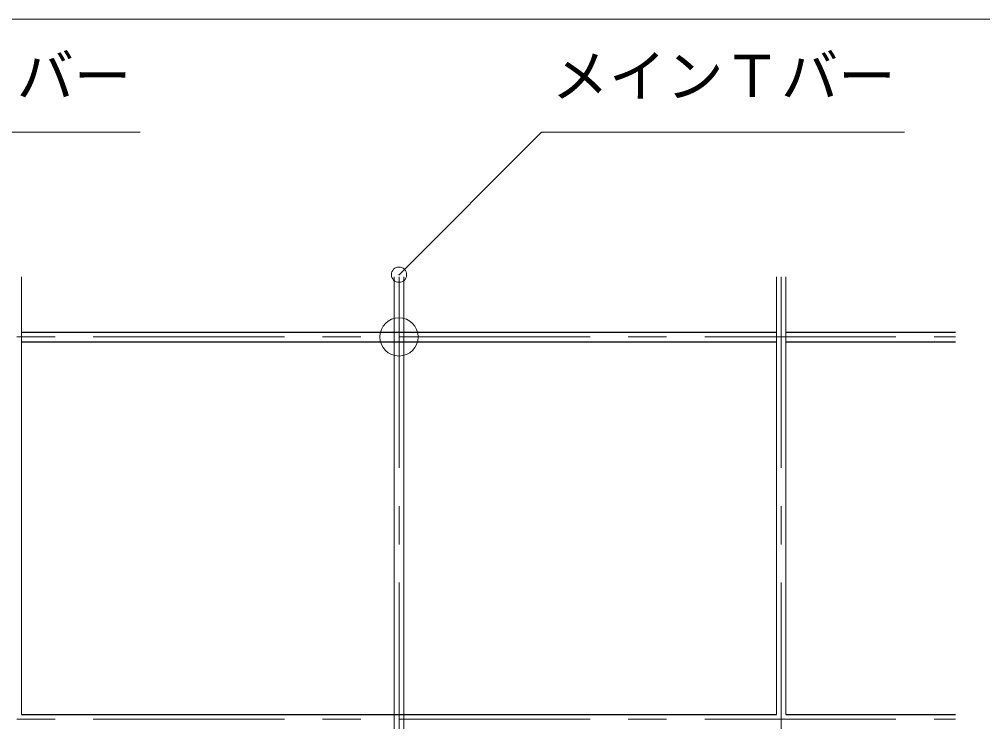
# Model space of a CAD drawing. Units: millimetres on the paper, enlarged 10 times, with parts at other scales. Extents: x -1950 to 1950, y -1347 to 1325.
# Drawn here: x -528.9 to -276.8, y -27.3 to 156.4 of the extents above; entities that cross this region are included whole.
import ezdxf
from ezdxf.enums import TextEntityAlignment as Align

# ---------------------------------------------------------------- set-up
doc = ezdxf.new("R2010")
doc.units = ezdxf.units.MM
doc.header["$LTSCALE"] = 10
doc.header["$PDMODE"] = 32
doc.header["$PDSIZE"] = 4
doc.linetypes.add('CHAIN1', pattern=[8, 5, -1, 1, -1])
for name, color, linetype, lineweight in [('9-0_中心線', 4, 'CHAIN1', 9), ('9-1_吊り材', 7, 'Continuous', 18), ('9-2_野縁受け', 3, 'Continuous', 18), ('9-3_野縁', 2, 'Continuous', 25), ('9-6_文字', 4, 'Continuous', 9), ('F-3_野縁', 3, 'Continuous', 18)]:
    doc.layers.add(name, color=color, linetype=linetype, lineweight=lineweight)
doc.styles.add('ＭＳ ゴシック', font='')
doc.styles.get('ＭＳ ゴシック').set_extended_font_data('MS Gothic')

msp = doc.modelspace()

# ---------------------------------------------------------------- linework, layer by layer
at = {"layer": '9-0_中心線'}
for p, q in [((-429.53, 89.06), (-429.53, -926.68)), ((-329.53, 89.06), (-329.53, -926.68)), ((-1629.53, 73.32), (-283.88, 73.32)), ((-1629.53, -26.68), (-283.88, -26.68))]:
    msp.add_line(p, q, dxfattribs=at)
at = {"layer": '9-1_吊り材'}
msp.add_circle((-429.53, 73.32), 5, dxfattribs=at)
at = {"layer": '9-2_野縁受け'}
for p, q in [((-528.28, 89.06), (-528.28, -25.43)), ((-528.28, 89.06), (-528.28, 74.57)), ((-430.78, 89.06), (-430.78, -926.68)), ((-428.28, 89.06), (-428.28, -926.68)), ((-330.78, 89.06), (-330.78, -25.43)), ((-330.78, 89.06), (-330.78, 74.57)), ((-328.28, 89.06), (-328.28, -25.43)), ((-328.28, 89.06), (-328.28, 74.57))]:
    msp.add_line(p, q, dxfattribs=at)
at = {"layer": '9-3_野縁'}
for p, q in [((-528.28, 74.57), (-330.78, 74.57)), ((-328.28, 74.57), (-283.88, 74.57)), ((-528.28, 72.07), (-330.78, 72.07)), ((-328.28, 72.07), (-283.88, 72.07)), ((-528.28, -25.43), (-330.78, -25.43)), ((-328.28, -25.43), (-283.88, -25.43))]:
    msp.add_line(p, q, dxfattribs=at)
at = {"layer": '9-6_文字'}
for points in [[(-629.53, 89.59), (-592.23, 126.89), (-497.28, 126.89)], [(-429.53, 89.59), (-392.23, 126.89), (-297.28, 126.89)]]:
    msp.add_lwpolyline(points, dxfattribs=at)
at = {"layer": '9-6_文字', "color": 3}
msp.add_point((-429.53, 89.59), dxfattribs=at)
at = {"layer": 'F-3_野縁'}
msp.add_line((-1910, 156.37), (-20, 156.37), dxfattribs=at)

# ---------------------------------------------------------------- texts
at = {"layer": '9-6_文字', "color": 7, "style": 'ＭＳ ゴシック'}
for p in [(-589.62, 132.76), (-389.62, 132.76)]:
    msp.add_text('メインＴバー', height=11, dxfattribs=at).set_placement(p, align=Align.BOTTOM_LEFT)

doc.saveas('drawing.dxf')
